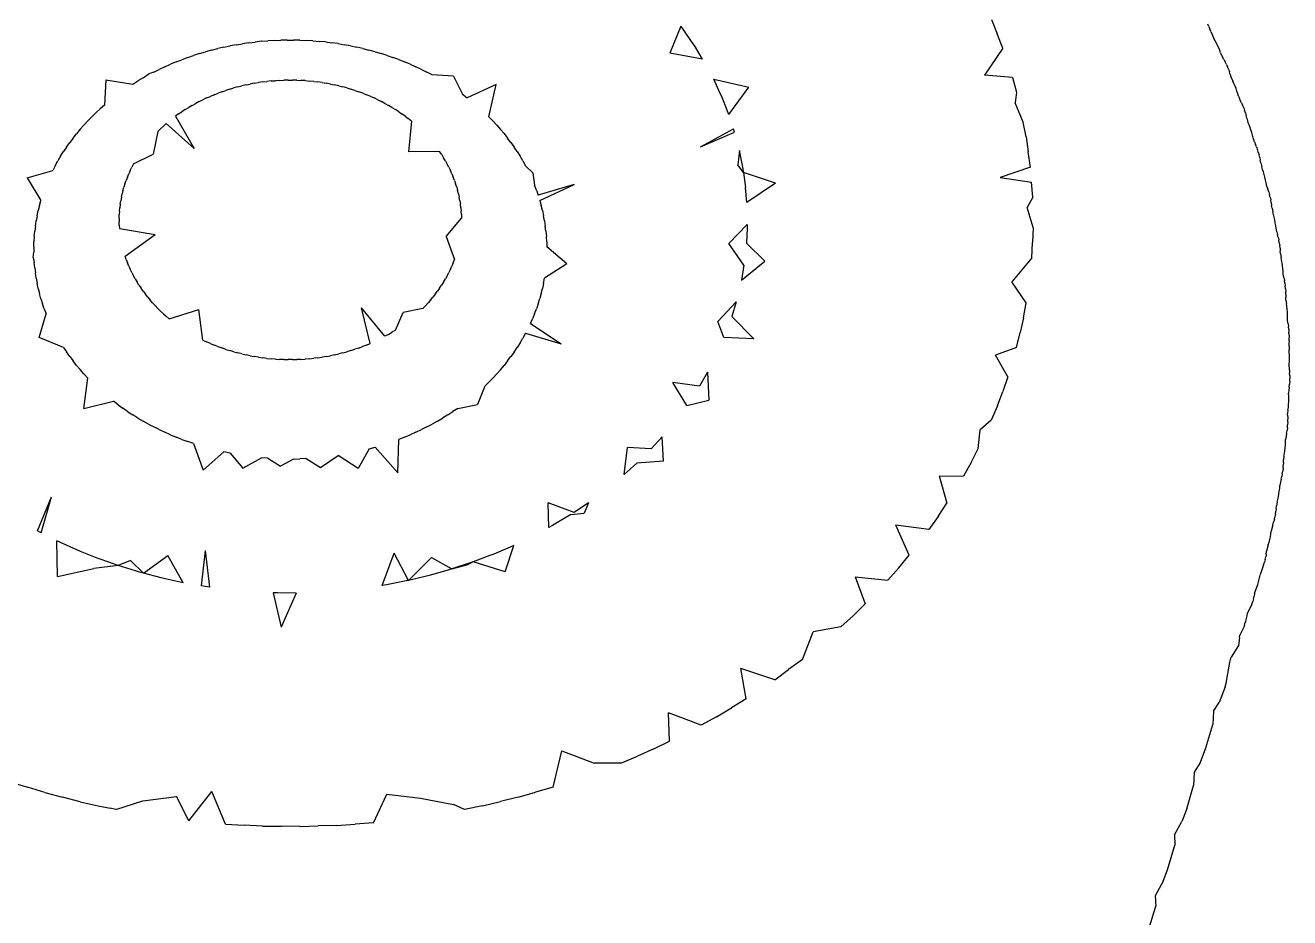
# Model space of a CAD drawing. Header units: metres. Extents: x 64 to 540, y -564 to -64.
# Drawn here: x 465.8 to 539.8, y -481.3 to -429.2 of the extents above; entities that cross this region are included whole.
import ezdxf

# ---------------------------------------------------------------- set-up
doc = ezdxf.new("R2010")
doc.units = ezdxf.units.M

msp = doc.modelspace()

# ---------------------------------------------------------------- linework, layer by layer
for p, q in [((504.174, -429.215), (503.527, -430.775)), ((504.306, -429.387), (504.174, -429.215)), ((504.836, -430.158), (504.306, -429.387)), ((522.327, -428.818), (522.659, -429.659)), ((535.034, -429.232), (534.964, -429.096)), ((535.034, -429.232), (535.094, -429.374)), ((535.154, -429.516), (535.094, -429.374)), ((478.916, -430.174), (478.549, -430.231)), ((478.916, -430.174), (479.287, -430.133)), ((479.657, -430.091), (479.287, -430.133)), ((479.657, -430.091), (480.03, -430.064)), ((480.402, -430.038), (480.03, -430.064)), ((480.402, -430.038), (480.776, -430.026)), ((481.15, -430.015), (480.776, -430.026)), ((481.15, -430.015), (481.523, -430.019)), ((481.897, -430.022), (481.523, -430.019)), ((481.897, -430.022), (482.271, -430.041)), ((482.644, -430.06), (482.271, -430.041)), ((482.644, -430.06), (483.016, -430.095)), ((483.387, -430.129), (483.016, -430.095)), ((483.387, -430.129), (483.756, -430.178)), ((484.125, -430.227), (483.756, -430.178)), ((504.958, -430.336), (504.836, -430.158)), ((522.991, -430.501), (522.659, -429.659)), ((535.154, -429.516), (535.204, -429.662)), ((535.204, -429.662), (535.325, -429.928)), ((535.404, -430.06), (535.325, -429.928)), ((535.474, -430.197), (535.404, -430.06)), ((476.031, -430.806), (475.685, -430.921)), ((476.031, -430.806), (476.384, -430.705)), ((476.737, -430.604), (476.384, -430.705)), ((476.737, -430.604), (477.096, -430.517)), ((477.454, -430.431), (477.096, -430.517)), ((477.454, -430.431), (477.818, -430.359)), ((478.181, -430.288), (477.818, -430.359)), ((478.181, -430.288), (478.549, -430.231)), ((484.125, -430.227), (484.491, -430.292)), ((484.856, -430.356), (484.491, -430.292)), ((484.856, -430.356), (485.218, -430.435)), ((485.579, -430.514), (485.218, -430.435)), ((485.579, -430.514), (485.935, -430.607)), ((486.291, -430.701), (485.935, -430.607)), ((486.291, -430.701), (486.641, -430.809)), ((486.99, -430.917), (486.641, -430.809)), ((486.99, -430.917), (487.333, -431.039)), ((505.44, -431.127), (503.527, -430.775)), ((505.44, -431.127), (504.958, -430.336)), ((522.991, -430.501), (521.92, -432.066)), ((535.545, -430.336), (535.474, -430.197)), ((535.605, -430.478), (535.545, -430.336)), ((535.667, -430.622), (535.605, -430.478)), ((535.717, -430.768), (535.667, -430.622)), ((535.717, -430.768), (535.833, -431.026)), ((473.999, -431.579), (473.678, -431.735)), ((473.999, -431.579), (474.33, -431.436)), ((474.66, -431.294), (474.33, -431.436)), ((474.66, -431.294), (474.999, -431.165)), ((475.338, -431.036), (474.999, -431.165)), ((475.338, -431.036), (475.685, -430.921)), ((487.676, -431.161), (487.333, -431.039)), ((487.676, -431.161), (488.011, -431.297)), ((488.346, -431.433), (488.011, -431.297)), ((488.346, -431.433), (488.672, -431.582)), ((488.998, -431.732), (488.672, -431.582)), ((535.914, -431.161), (535.833, -431.026)), ((535.914, -431.161), (535.985, -431.3)), ((536.057, -431.44), (535.985, -431.3)), ((536.057, -431.44), (536.118, -431.584)), ((536.179, -431.728), (536.118, -431.584)), ((470.546, -432.336), (470.469, -433.82)), ((470.546, -432.336), (472.131, -432.591)), ((472.733, -432.229), (472.432, -432.41)), ((472.733, -432.229), (473.069, -432)), ((473.356, -431.891), (473.069, -432)), ((473.356, -431.891), (473.678, -431.735)), ((480.216, -432.41), (480.465, -432.392)), ((480.713, -432.374), (480.465, -432.392)), ((480.713, -432.374), (480.962, -432.367)), ((481.212, -432.359), (480.962, -432.367)), ((481.212, -432.359), (481.461, -432.362)), ((481.711, -432.364), (481.461, -432.362)), ((481.711, -432.364), (481.96, -432.377)), ((482.209, -432.39), (481.96, -432.377)), ((482.209, -432.39), (482.457, -432.412)), ((488.998, -431.732), (489.315, -431.894)), ((489.631, -432.057), (489.315, -431.894)), ((490.874, -432.13), (489.631, -432.057)), ((490.874, -432.13), (491.401, -433.18)), ((506.467, -433.134), (506.084, -432.307)), ((506.084, -432.307), (508.142, -432.772)), ((523.552, -432.209), (521.92, -432.066)), ((523.552, -432.209), (523.78, -433.073)), ((536.179, -431.728), (536.23, -431.876)), ((536.281, -432.025), (536.23, -431.876)), ((536.281, -432.025), (536.322, -432.177)), ((536.322, -432.177), (536.427, -432.421)), ((472.131, -432.591), (472.432, -432.41)), ((476.883, -433.212), (477.109, -433.126)), ((477.335, -433.04), (477.109, -433.126)), ((477.335, -433.04), (477.566, -432.963)), ((477.797, -432.887), (477.566, -432.963)), ((477.797, -432.887), (478.032, -432.819)), ((478.268, -432.752), (478.032, -432.819)), ((478.268, -432.752), (478.507, -432.694)), ((478.747, -432.637), (478.507, -432.694)), ((478.747, -432.637), (478.989, -432.589)), ((479.232, -432.541), (478.989, -432.589)), ((479.232, -432.541), (479.477, -432.503)), ((479.722, -432.465), (479.477, -432.503)), ((479.722, -432.465), (479.969, -432.438)), ((480.216, -432.41), (479.969, -432.438)), ((482.705, -432.435), (482.457, -432.412)), ((482.705, -432.435), (482.951, -432.468)), ((483.197, -432.501), (482.951, -432.468)), ((483.197, -432.501), (483.441, -432.544)), ((483.685, -432.587), (483.441, -432.544)), ((483.685, -432.587), (483.926, -432.639)), ((484.167, -432.692), (483.926, -432.639)), ((484.167, -432.692), (484.404, -432.754)), ((484.642, -432.817), (484.404, -432.754)), ((484.642, -432.817), (484.875, -432.889)), ((485.108, -432.961), (484.875, -432.889)), ((485.108, -432.961), (485.337, -433.042)), ((485.566, -433.124), (485.337, -433.042)), ((485.566, -433.124), (485.789, -433.215)), ((493.36, -432.619), (491.672, -433.391)), ((492.947, -434.506), (493.36, -432.619)), ((506.555, -433.324), (506.467, -433.134)), ((506.963, -434.36), (508.142, -432.772)), ((523.78, -433.073), (523.713, -433.684)), ((536.5, -432.563), (536.427, -432.421)), ((536.561, -432.707), (536.5, -432.563)), ((536.623, -432.854), (536.561, -432.707)), ((536.674, -433.002), (536.623, -432.854)), ((536.726, -433.153), (536.674, -433.002)), ((470.469, -433.82), (470.218, -434.046)), ((475.597, -433.836), (475.396, -433.957)), ((475.597, -433.836), (475.805, -433.723)), ((476.012, -433.611), (475.805, -433.723)), ((476.012, -433.611), (476.227, -433.507)), ((476.441, -433.403), (476.227, -433.507)), ((476.441, -433.403), (476.662, -433.308)), ((476.883, -433.212), (476.662, -433.308)), ((486.013, -433.305), (485.789, -433.215)), ((486.013, -433.305), (486.23, -433.405)), ((486.448, -433.505), (486.23, -433.405)), ((486.448, -433.505), (486.659, -433.613)), ((486.87, -433.721), (486.659, -433.613)), ((486.87, -433.721), (487.075, -433.838)), ((487.279, -433.955), (487.075, -433.838)), ((491.401, -433.18), (491.672, -433.391)), ((506.887, -434.166), (506.555, -433.324)), ((524.182, -434.809), (523.713, -433.684)), ((536.767, -433.305), (536.726, -433.153)), ((536.767, -433.305), (536.871, -433.544)), ((536.943, -433.687), (536.871, -433.544)), ((536.943, -433.687), (537.005, -433.833)), ((537.067, -433.98), (537.005, -433.833)), ((469.493, -434.745), (469.73, -434.509)), ((469.967, -434.272), (469.73, -434.509)), ((469.967, -434.272), (470.218, -434.046)), ((474.809, -434.336), (474.624, -434.473)), ((474.624, -434.473), (475.722, -436.361)), ((474.809, -434.336), (475.002, -434.207)), ((475.195, -434.078), (475.002, -434.207)), ((475.195, -434.078), (475.396, -433.957)), ((487.279, -433.955), (487.476, -434.08)), ((487.673, -434.205), (487.476, -434.08)), ((487.673, -434.205), (487.862, -434.338)), ((488.051, -434.471), (487.862, -434.338)), ((488.051, -434.471), (488.232, -434.611)), ((488.413, -434.752), (488.232, -434.611)), ((492.947, -434.506), (493.176, -434.747)), ((506.963, -434.36), (506.887, -434.166)), ((537.067, -433.98), (537.119, -434.13)), ((537.171, -434.28), (537.119, -434.13)), ((537.171, -434.28), (537.213, -434.434)), ((537.254, -434.588), (537.213, -434.434)), ((537.254, -434.588), (537.317, -434.826)), ((469.049, -435.236), (468.842, -435.491)), ((469.049, -435.236), (469.271, -434.991)), ((469.493, -434.745), (469.271, -434.991)), ((473.751, -435.2), (473.593, -435.357)), ((473.751, -435.2), (473.919, -435.048)), ((474.086, -434.897), (473.919, -435.048)), ((474.086, -434.897), (475.722, -436.361)), ((488.413, -434.752), (488.24, -436.545)), ((493.406, -434.988), (493.176, -434.747)), ((493.406, -434.988), (493.62, -435.239)), ((493.835, -435.489), (493.62, -435.239)), ((505.307, -436.253), (507.243, -435.213)), ((507.308, -435.41), (507.243, -435.213)), ((524.357, -435.682), (524.182, -434.809)), ((537.38, -434.976), (537.317, -434.826)), ((537.442, -435.122), (537.38, -434.976)), ((537.494, -435.273), (537.442, -435.122)), ((537.547, -435.425), (537.494, -435.273)), ((468.254, -436.27), (468.445, -436.008)), ((468.636, -435.745), (468.445, -436.008)), ((468.636, -435.745), (468.842, -435.491)), ((473.593, -435.357), (473.311, -436.683)), ((493.835, -435.489), (494.033, -435.747)), ((494.232, -436.006), (494.033, -435.747)), ((494.232, -436.006), (494.415, -436.272)), ((505.307, -436.253), (507.308, -435.41)), ((524.357, -435.682), (524.478, -436.56)), ((537.588, -435.579), (537.547, -435.425)), ((537.63, -435.735), (537.588, -435.579)), ((537.691, -435.966), (537.63, -435.735)), ((537.691, -435.966), (537.754, -436.115)), ((467.904, -436.81), (467.746, -437.087)), ((467.904, -436.81), (468.079, -436.54)), ((468.254, -436.27), (468.079, -436.54)), ((472.164, -437.262), (473.311, -436.683)), ((490.062, -436.534), (488.24, -436.545)), ((490.184, -436.711), (490.062, -436.534)), ((490.184, -436.711), (490.295, -436.894)), ((494.598, -436.538), (494.415, -436.272)), ((494.598, -436.538), (494.765, -436.812)), ((494.931, -437.085), (494.765, -436.812)), ((507.588, -436.474), (507.506, -437.32)), ((507.763, -437.346), (507.588, -436.474)), ((524.599, -437.439), (524.478, -436.56)), ((537.817, -436.265), (537.754, -436.115)), ((537.817, -436.265), (537.87, -436.417)), ((537.922, -436.57), (537.87, -436.417)), ((537.922, -436.57), (537.964, -436.725)), ((538.006, -436.881), (537.964, -436.725)), ((467.588, -437.364), (467.447, -437.646)), ((467.588, -437.364), (467.746, -437.087)), ((471.976, -437.639), (472.07, -437.45)), ((472.164, -437.262), (472.07, -437.45)), ((490.406, -437.076), (490.295, -436.894)), ((490.406, -437.076), (490.506, -437.263)), ((490.606, -437.45), (490.506, -437.263)), ((490.606, -437.45), (490.694, -437.64)), ((494.931, -437.085), (495.081, -437.365)), ((495.52, -437.775), (495.081, -437.365)), ((507.831, -437.75), (507.506, -437.32)), ((507.803, -437.547), (507.763, -437.346)), ((507.831, -437.75), (507.803, -437.547)), ((524.599, -437.439), (522.823, -438.044)), ((538.006, -436.881), (538.038, -437.04)), ((538.069, -437.198), (538.038, -437.04)), ((538.069, -437.198), (538.122, -437.421)), ((538.175, -437.576), (538.122, -437.421)), ((465.958, -438.076), (467.447, -437.646)), ((465.958, -438.076), (466.76, -439.388)), ((471.67, -438.414), (471.741, -438.219)), ((471.811, -438.024), (471.741, -438.219)), ((471.811, -438.024), (471.894, -437.831)), ((471.976, -437.639), (471.894, -437.831)), ((490.782, -437.831), (490.694, -437.64)), ((490.782, -437.831), (490.859, -438.024)), ((490.935, -438.218), (490.859, -438.024)), ((490.935, -438.218), (491, -438.415)), ((495.52, -437.775), (495.609, -438.507)), ((507.831, -437.75), (507.952, -438.628)), ((509.704, -438.386), (507.831, -437.75)), ((522.823, -438.044), (524.667, -438.321)), ((538.228, -437.728), (538.175, -437.576)), ((538.27, -437.884), (538.228, -437.728)), ((538.312, -438.041), (538.27, -437.884)), ((538.344, -438.201), (538.312, -438.041)), ((538.375, -438.36), (538.344, -438.201)), ((471.461, -439.211), (471.507, -439.011)), ((471.553, -438.811), (471.507, -439.011)), ((471.553, -438.811), (471.612, -438.613)), ((471.67, -438.414), (471.612, -438.613)), ((491.064, -438.612), (491, -438.415)), ((491.064, -438.612), (491.117, -438.811)), ((491.169, -439.01), (491.117, -438.811)), ((491.169, -439.01), (491.21, -439.211)), ((495.724, -438.797), (495.609, -438.507)), ((495.724, -438.797), (495.821, -439.092)), ((497.934, -438.465), (495.821, -439.092)), ((495.918, -439.387), (497.934, -438.465)), ((508.02, -439.51), (507.952, -438.628)), ((509.704, -438.386), (508.02, -439.51)), ((524.734, -439.203), (524.667, -438.321)), ((538.427, -438.577), (538.375, -438.36)), ((538.427, -438.577), (538.48, -438.732)), ((538.533, -438.886), (538.48, -438.732)), ((538.533, -438.886), (538.575, -439.044)), ((538.618, -439.201), (538.575, -439.044)), ((466.672, -439.685), (466.603, -439.985)), ((466.672, -439.685), (466.76, -439.388)), ((471.392, -439.614), (471.371, -439.817)), ((471.392, -439.614), (471.426, -439.413)), ((471.461, -439.211), (471.426, -439.413)), ((491.25, -439.412), (491.21, -439.211)), ((491.25, -439.412), (491.278, -439.615)), ((491.306, -439.817), (491.278, -439.615)), ((495.918, -439.387), (495.996, -439.686)), ((496.075, -439.984), (495.996, -439.686)), ((524.734, -439.203), (524.409, -439.799)), ((538.618, -439.201), (538.65, -439.361)), ((538.681, -439.521), (538.65, -439.361)), ((538.681, -439.521), (538.702, -439.683)), ((538.723, -439.845), (538.702, -439.683)), ((466.533, -440.285), (466.482, -440.588)), ((466.533, -440.285), (466.603, -439.985)), ((471.33, -440.427), (471.34, -440.224)), ((471.33, -440.427), (471.333, -440.631)), ((471.349, -440.02), (471.34, -440.224)), ((471.349, -440.02), (471.371, -439.817)), ((490.446, -441.506), (491.34, -440.427)), ((491.306, -439.817), (491.321, -440.02)), ((491.337, -440.224), (491.321, -440.02)), ((491.337, -440.224), (491.34, -440.427)), ((496.075, -439.984), (496.135, -440.286)), ((496.196, -440.587), (496.135, -440.286)), ((524.761, -440.971), (524.409, -439.799)), ((538.723, -439.845), (538.767, -440.056)), ((538.81, -440.213), (538.767, -440.056)), ((538.852, -440.372), (538.81, -440.213)), ((538.884, -440.532), (538.852, -440.372)), ((466.366, -441.498), (466.398, -441.194)), ((466.431, -440.89), (466.398, -441.194)), ((466.431, -440.89), (466.482, -440.588)), ((471.336, -440.835), (471.333, -440.631)), ((471.336, -440.835), (471.352, -441.038)), ((471.352, -441.038), (473.44, -441.381)), ((496.196, -440.587), (496.238, -440.89)), ((496.279, -441.194), (496.238, -440.89)), ((496.279, -441.194), (496.303, -441.499)), ((508.052, -440.801), (506.968, -441.915)), ((508.043, -441.005), (508.002, -441.888)), ((508.052, -440.801), (508.043, -441.005)), ((524.761, -440.971), (524.721, -441.855)), ((538.916, -440.693), (538.884, -440.532)), ((538.937, -440.856), (538.916, -440.693)), ((538.958, -441.019), (538.937, -440.856)), ((539.001, -441.225), (538.958, -441.019)), ((539.001, -441.225), (539.044, -441.384)), ((466.338, -442.109), (466.352, -441.803)), ((466.366, -441.498), (466.352, -441.803)), ((471.673, -442.643), (473.44, -441.381)), ((490.446, -441.506), (490.932, -442.839)), ((496.326, -441.803), (496.303, -441.499)), ((496.326, -441.803), (496.331, -442.109)), ((507.852, -443.174), (506.968, -441.915)), ((508.002, -441.888), (509.068, -442.934)), ((524.68, -442.738), (524.721, -441.855)), ((539.087, -441.544), (539.044, -441.384)), ((539.087, -441.544), (539.119, -441.705)), ((539.151, -441.866), (539.119, -441.705)), ((539.151, -441.866), (539.172, -442.029)), ((466.311, -442.736), (466.342, -442.414)), ((466.311, -442.736), (466.37, -443.024)), ((466.338, -442.109), (466.342, -442.414)), ((471.738, -442.84), (471.673, -442.643)), ((497.5, -443.1), (496.331, -442.109)), ((524.68, -442.738), (523.519, -444.159)), ((539.193, -442.192), (539.172, -442.029)), ((539.193, -442.192), (539.203, -442.356)), ((539.214, -442.521), (539.203, -442.356)), ((539.214, -442.521), (539.25, -442.723)), ((539.282, -442.884), (539.25, -442.723)), ((466.394, -443.329), (466.37, -443.024)), ((466.394, -443.329), (466.436, -443.632)), ((471.738, -442.84), (471.814, -443.034)), ((471.891, -443.228), (471.814, -443.034)), ((471.891, -443.228), (471.979, -443.418)), ((472.067, -443.609), (471.979, -443.418)), ((490.697, -443.419), (490.603, -443.608)), ((490.697, -443.419), (490.779, -443.227)), ((490.862, -443.035), (490.779, -443.227)), ((490.862, -443.035), (490.932, -442.839)), ((497.5, -443.1), (496.191, -443.935)), ((507.704, -444.049), (509.068, -442.934)), ((507.852, -443.174), (507.704, -444.049)), ((539.314, -443.046), (539.282, -442.884)), ((539.335, -443.21), (539.314, -443.046)), ((539.356, -443.373), (539.335, -443.21)), ((539.366, -443.538), (539.356, -443.373)), ((466.477, -443.936), (466.436, -443.632)), ((466.477, -443.936), (466.538, -444.237)), ((472.067, -443.609), (472.167, -443.796)), ((472.267, -443.982), (472.167, -443.796)), ((472.267, -443.982), (472.378, -444.165)), ((472.489, -444.347), (472.378, -444.165)), ((490.298, -444.166), (490.181, -444.346)), ((490.298, -444.166), (490.403, -443.981)), ((490.509, -443.797), (490.403, -443.981)), ((490.509, -443.797), (490.603, -443.608)), ((496.14, -444.238), (496.191, -443.935)), ((524.343, -445.375), (523.519, -444.159)), ((539.377, -443.703), (539.366, -443.538)), ((539.412, -443.902), (539.377, -443.703)), ((539.412, -443.902), (539.444, -444.065)), ((539.477, -444.227), (539.444, -444.065)), ((466.598, -444.538), (466.538, -444.237)), ((466.598, -444.538), (466.677, -444.837)), ((466.755, -445.135), (466.677, -444.837)), ((472.489, -444.347), (472.611, -444.525)), ((472.733, -444.703), (472.611, -444.525)), ((472.733, -444.703), (472.866, -444.875)), ((472.999, -445.048), (472.866, -444.875)), ((489.81, -444.876), (489.672, -445.046)), ((489.81, -444.876), (489.937, -444.701)), ((490.065, -444.526), (489.937, -444.701)), ((490.065, -444.526), (490.181, -444.346)), ((496.001, -444.838), (495.913, -445.134)), ((496.001, -444.838), (496.07, -444.538)), ((496.14, -444.238), (496.07, -444.538)), ((539.477, -444.227), (539.498, -444.391)), ((539.519, -444.555), (539.498, -444.391)), ((539.519, -444.555), (539.53, -444.72)), ((539.54, -444.885), (539.53, -444.72)), ((539.54, -444.885), (539.539, -445.051)), ((466.755, -445.135), (466.852, -445.43)), ((466.949, -445.725), (466.852, -445.43)), ((472.999, -445.048), (473.142, -445.214)), ((473.285, -445.381), (473.142, -445.214)), ((473.285, -445.381), (473.438, -445.542)), ((473.591, -445.703), (473.438, -445.542)), ((486.011, -447.751), (485.507, -445.661)), ((486.869, -447.335), (485.507, -445.661)), ((489.08, -445.701), (487.926, -445.934)), ((489.238, -445.544), (489.08, -445.701)), ((489.238, -445.544), (489.386, -445.38)), ((489.534, -445.216), (489.386, -445.38)), ((489.534, -445.216), (489.672, -445.046)), ((495.825, -445.431), (495.72, -445.724)), ((495.825, -445.431), (495.913, -445.134)), ((507.398, -445.316), (506.333, -446.463)), ((507.398, -445.316), (507.144, -446.175)), ((524.195, -446.251), (524.343, -445.375)), ((539.539, -445.216), (539.539, -445.051)), ((539.539, -445.216), (539.567, -445.413)), ((539.589, -445.577), (539.567, -445.413)), ((539.61, -445.741), (539.589, -445.577)), ((466.664, -447.395), (467.064, -446.016)), ((466.949, -445.725), (467.064, -446.016)), ((473.591, -445.703), (473.754, -445.857)), ((473.917, -446.012), (473.754, -445.857)), ((473.917, -446.012), (474.088, -446.159)), ((474.26, -446.307), (474.088, -446.159)), ((474.26, -446.307), (475.979, -445.758)), ((476.225, -447.554), (475.979, -445.758)), ((487.478, -446.981), (487.926, -445.934)), ((495.367, -446.593), (495.49, -446.305)), ((495.614, -446.017), (495.49, -446.305)), ((495.614, -446.017), (495.72, -445.724)), ((508.432, -447.482), (507.144, -446.175)), ((524.195, -446.251), (523.994, -447.119)), ((539.62, -445.906), (539.61, -445.741)), ((539.631, -446.072), (539.62, -445.906)), ((539.629, -446.403), (539.63, -446.238)), ((539.658, -446.598), (539.629, -446.403)), ((539.63, -446.238), (539.631, -446.072)), ((487.076, -447.222), (487.277, -447.101)), ((487.478, -446.981), (487.277, -447.101)), ((495.085, -447.159), (494.927, -447.436)), ((495.085, -447.159), (497.175, -447.766)), ((495.367, -446.593), (497.175, -447.766)), ((506.685, -447.411), (506.333, -446.463)), ((523.793, -447.988), (523.994, -447.119)), ((539.658, -446.598), (539.679, -446.763)), ((539.701, -446.928), (539.679, -446.763)), ((539.701, -446.928), (539.711, -447.093)), ((539.721, -447.259), (539.711, -447.093)), ((468.075, -447.984), (466.664, -447.395)), ((476.225, -447.554), (476.443, -447.654)), ((476.661, -447.753), (476.443, -447.654)), ((476.661, -447.753), (476.884, -447.844)), ((477.107, -447.935), (476.884, -447.844)), ((485.791, -447.846), (485.564, -447.932)), ((485.791, -447.846), (486.011, -447.751)), ((487.076, -447.222), (486.869, -447.335)), ((494.769, -447.712), (494.594, -447.982)), ((494.769, -447.712), (494.927, -447.436)), ((508.432, -447.482), (506.685, -447.411)), ((539.72, -447.59), (539.709, -447.756)), ((539.709, -447.756), (539.719, -448.117)), ((539.72, -447.59), (539.721, -447.425)), ((539.721, -447.259), (539.721, -447.425)), ((468.075, -447.984), (468.258, -448.25)), ((468.441, -448.517), (468.258, -448.25)), ((468.441, -448.517), (468.64, -448.775)), ((477.107, -447.935), (477.336, -448.016)), ((477.565, -448.097), (477.336, -448.016)), ((477.565, -448.097), (477.798, -448.17)), ((478.031, -448.242), (477.798, -448.17)), ((478.031, -448.242), (478.269, -448.304)), ((478.506, -448.367), (478.269, -448.304)), ((478.506, -448.367), (478.747, -448.419)), ((478.988, -448.472), (478.747, -448.419)), ((478.988, -448.472), (479.232, -448.515)), ((479.476, -448.558), (479.232, -448.515)), ((479.476, -448.558), (479.722, -448.591)), ((479.969, -448.623), (479.722, -448.591)), ((479.969, -448.623), (480.216, -448.646)), ((480.464, -448.669), (480.216, -448.646)), ((482.457, -448.649), (482.208, -448.666)), ((482.457, -448.649), (482.704, -448.621)), ((482.951, -448.593), (482.704, -448.621)), ((482.951, -448.593), (483.196, -448.555)), ((483.442, -448.517), (483.196, -448.555)), ((483.442, -448.517), (483.684, -448.47)), ((483.927, -448.422), (483.684, -448.47)), ((483.927, -448.422), (484.166, -448.364)), ((484.405, -448.306), (484.166, -448.364)), ((484.405, -448.306), (484.641, -448.239)), ((484.876, -448.172), (484.641, -448.239)), ((484.876, -448.172), (485.107, -448.095)), ((485.338, -448.018), (485.107, -448.095)), ((485.338, -448.018), (485.564, -447.932)), ((494.037, -448.777), (494.228, -448.515)), ((494.419, -448.252), (494.228, -448.515)), ((494.419, -448.252), (494.594, -447.982)), ((523.793, -447.988), (522.561, -448.444)), ((523.285, -449.707), (522.561, -448.444)), ((539.729, -448.282), (539.719, -448.117)), ((539.74, -448.448), (539.729, -448.282)), ((539.738, -448.78), (539.739, -448.614)), ((539.739, -448.614), (539.74, -448.448)), ((468.839, -449.034), (468.64, -448.775)), ((468.839, -449.034), (469.053, -449.284)), ((469.268, -449.534), (469.053, -449.284)), ((480.464, -448.669), (480.713, -448.682)), ((480.962, -448.694), (480.713, -448.682)), ((480.962, -448.694), (481.212, -448.697)), ((481.461, -448.699), (481.212, -448.697)), ((481.461, -448.699), (481.711, -448.692)), ((481.96, -448.684), (481.711, -448.692)), ((481.96, -448.684), (482.208, -448.666)), ((493.624, -449.286), (493.402, -449.532)), ((493.624, -449.286), (493.831, -449.032)), ((494.037, -448.777), (493.831, -449.032)), ((539.727, -448.945), (539.738, -448.78)), ((539.737, -449.305), (539.727, -448.945)), ((539.737, -449.305), (539.747, -449.471)), ((469.265, -451.562), (469.497, -449.775)), ((469.268, -449.534), (469.497, -449.775)), ((492.706, -450.25), (492.943, -450.014)), ((493.18, -449.778), (492.943, -450.014)), ((493.18, -449.778), (493.402, -449.532)), ((505.262, -450.239), (503.695, -450.04)), ((504.512, -451.375), (503.695, -450.04)), ((505.719, -449.437), (505.262, -450.239)), ((505.719, -449.437), (505.795, -451.059)), ((523.285, -449.707), (522.978, -450.555)), ((539.733, -450.3), (539.745, -450.134)), ((539.756, -449.969), (539.745, -450.134)), ((539.758, -449.637), (539.747, -449.471)), ((539.756, -449.969), (539.757, -449.803)), ((539.758, -449.637), (539.757, -449.803)), ((492.706, -450.25), (492.281, -451.328)), ((522.672, -451.403), (522.978, -450.555)), ((539.711, -450.465), (539.693, -450.659)), ((539.703, -450.826), (539.693, -450.659)), ((539.703, -450.991), (539.703, -450.826)), ((539.733, -450.3), (539.711, -450.465)), ((469.265, -451.562), (471.001, -451.132)), ((471.272, -451.343), (471.001, -451.132)), ((471.272, -451.343), (471.555, -451.542)), ((471.839, -451.741), (471.555, -451.542)), ((491.121, -451.545), (490.831, -451.738)), ((491.121, -451.545), (492.281, -451.328)), ((504.512, -451.375), (505.795, -451.059)), ((522.672, -451.403), (522.315, -452.237)), ((539.656, -451.653), (539.679, -451.488)), ((539.679, -451.488), (539.69, -451.323)), ((539.69, -451.323), (539.702, -451.157)), ((539.702, -451.157), (539.703, -450.991)), ((471.839, -451.741), (472.134, -451.928)), ((472.429, -452.116), (472.134, -451.928)), ((472.429, -452.116), (472.736, -452.291)), ((473.042, -452.466), (472.736, -452.291)), ((489.94, -452.294), (489.629, -452.463)), ((489.94, -452.294), (490.241, -452.113)), ((490.542, -451.931), (490.241, -452.113)), ((490.542, -451.931), (490.831, -451.738)), ((522.315, -452.237), (521.671, -452.804)), ((539.648, -452.346), (539.636, -452.511)), ((539.656, -451.653), (539.638, -451.848)), ((539.649, -452.014), (539.638, -451.848)), ((539.649, -452.014), (539.648, -452.18)), ((539.648, -452.346), (539.648, -452.18)), ((473.042, -452.466), (473.359, -452.628)), ((473.675, -452.791), (473.359, -452.628)), ((473.675, -452.791), (474.001, -452.94)), ((474.328, -453.09), (474.001, -452.94)), ((474.328, -453.09), (474.662, -453.225)), ((488.013, -453.229), (488.343, -453.086)), ((488.674, -452.943), (488.343, -453.086)), ((488.674, -452.943), (488.996, -452.788)), ((489.317, -452.632), (488.996, -452.788)), ((489.317, -452.632), (489.629, -452.463)), ((521.549, -453.89), (521.671, -452.804)), ((539.579, -453.004), (539.546, -453.167)), ((539.579, -453.004), (539.602, -452.84)), ((539.624, -452.676), (539.602, -452.84)), ((539.624, -452.676), (539.636, -452.511)), ((474.997, -453.361), (474.662, -453.225)), ((474.997, -453.361), (475.34, -453.483)), ((475.683, -453.606), (475.34, -453.483)), ((475.683, -453.606), (476.237, -455.155)), ((485.936, -453.919), (486.289, -453.818)), ((487.612, -455.323), (486.289, -453.818)), ((487.612, -455.323), (487.674, -453.358)), ((488.013, -453.229), (487.674, -453.358)), ((503.074, -453.206), (502.431, -453.917)), ((503.158, -454.636), (503.074, -453.206)), ((539.497, -453.86), (539.509, -453.695)), ((539.509, -453.695), (539.521, -453.53)), ((539.546, -453.167), (539.521, -453.365)), ((539.521, -453.53), (539.521, -453.365)), ((476.237, -455.155), (477.455, -454.088)), ((477.817, -454.167), (477.455, -454.088)), ((477.817, -454.167), (478.56, -455.037)), ((478.56, -455.037), (479.658, -454.428)), ((480.029, -454.462), (479.658, -454.428)), ((480.029, -454.462), (480.769, -454.924)), ((481.524, -454.508), (480.769, -454.924)), ((481.524, -454.508), (481.897, -454.496)), ((482.271, -454.485), (481.897, -454.496)), ((482.271, -454.485), (483.095, -454.995)), ((483.095, -454.995), (484.124, -454.292)), ((485.306, -455.063), (484.124, -454.292)), ((485.936, -453.919), (485.306, -455.063)), ((500.861, -455.414), (501.048, -453.832)), ((502.431, -453.917), (501.048, -453.832)), ((521.141, -454.709), (521.549, -453.89)), ((539.419, -454.349), (539.394, -454.549)), ((539.394, -454.715), (539.394, -454.549)), ((539.419, -454.349), (539.452, -454.188)), ((539.452, -454.188), (539.475, -454.023)), ((539.475, -454.023), (539.497, -453.86)), ((501.588, -454.759), (500.861, -455.414)), ((503.158, -454.636), (501.588, -454.759)), ((521.141, -454.709), (520.683, -455.51)), ((539.326, -455.371), (539.348, -455.208)), ((539.371, -455.045), (539.348, -455.208)), ((539.371, -455.045), (539.382, -454.88)), ((539.394, -454.715), (539.382, -454.88)), ((519.262, -455.484), (520.683, -455.51)), ((519.262, -455.484), (519.72, -457.093)), ((539.215, -455.854), (539.183, -456.058)), ((539.259, -455.694), (539.215, -455.854)), ((539.259, -455.694), (539.292, -455.533)), ((539.326, -455.371), (539.292, -455.533)), ((466.562, -458.705), (467.369, -456.713)), ((466.774, -458.814), (467.369, -456.713)), ((539.06, -456.87), (539.093, -456.709)), ((539.093, -456.709), (539.127, -456.548)), ((539.127, -456.548), (539.149, -456.384)), ((539.149, -456.384), (539.171, -456.222)), ((539.171, -456.222), (539.183, -456.058)), ((497.926, -457.624), (496.416, -457.067)), ((496.453, -458.512), (496.416, -457.067)), ((498.764, -457.064), (497.926, -457.624)), ((498.764, -457.064), (498.505, -457.664)), ((519.214, -457.874), (519.72, -457.093)), ((538.972, -457.4), (538.95, -457.562)), ((538.972, -457.4), (538.984, -457.236)), ((539.016, -457.028), (538.984, -457.236)), ((539.016, -457.028), (539.06, -456.87)), ((497.733, -457.753), (496.862, -458.278)), ((497.733, -457.753), (498.505, -457.664)), ((519.214, -457.874), (518.661, -458.635)), ((538.774, -458.361), (538.818, -458.203)), ((538.862, -458.045), (538.818, -458.203)), ((538.862, -458.045), (538.895, -457.885)), ((538.928, -457.724), (538.895, -457.885)), ((538.928, -457.724), (538.95, -457.562)), ((466.774, -458.814), (466.562, -458.705)), ((496.661, -458.399), (496.453, -458.512)), ((496.862, -458.278), (496.661, -458.399)), ((517.509, -460.131), (516.734, -458.365)), ((518.661, -458.635), (516.734, -458.365)), ((538.625, -459.051), (538.657, -458.892)), ((538.657, -458.892), (538.679, -458.73)), ((538.774, -458.361), (538.679, -458.73)), ((467.908, -459.384), (467.69, -459.284)), ((467.722, -461.372), (467.69, -459.284)), ((468.852, -459.816), (467.908, -459.384)), ((494.185, -459.651), (493.228, -460.064)), ((493.894, -461.106), (494.406, -459.556)), ((494.406, -459.556), (494.185, -459.651)), ((538.504, -459.525), (538.409, -459.897)), ((538.504, -459.525), (538.548, -459.369)), ((538.548, -459.369), (538.591, -459.211)), ((538.591, -459.211), (538.625, -459.051)), ((469.076, -459.907), (468.852, -459.816)), ((470.045, -460.3), (469.076, -459.907)), ((470.274, -460.382), (470.045, -460.3)), ((471.266, -460.735), (470.274, -460.382)), ((471.997, -460.437), (471.266, -460.735)), ((471.997, -460.437), (472.75, -461.182)), ((472.75, -461.182), (474.181, -460.145)), ((475.067, -461.735), (474.181, -460.145)), ((476.365, -459.854), (476.126, -461.921)), ((476.365, -459.854), (476.616, -461.997)), ((486.711, -461.894), (487.399, -460.011)), ((488.252, -461.601), (487.399, -460.011)), ((489.591, -460.258), (488.252, -461.601)), ((489.591, -460.258), (490.787, -460.934)), ((493.002, -460.15), (492.021, -460.524)), ((493.228, -460.064), (493.002, -460.15)), ((516.911, -460.868), (517.509, -460.131)), ((538.321, -460.377), (538.278, -460.533)), ((538.321, -460.377), (538.354, -460.218)), ((538.387, -460.059), (538.354, -460.218)), ((538.387, -460.059), (538.409, -459.897)), ((467.722, -461.372), (469.859, -460.904)), ((471.266, -460.735), (469.859, -460.904)), ((472.279, -461.048), (471.266, -460.735)), ((472.512, -461.12), (472.279, -461.048)), ((472.75, -461.182), (472.512, -461.12)), ((473.78, -461.453), (472.75, -461.182)), ((490.551, -461.001), (489.529, -461.293)), ((490.787, -460.934), (490.551, -461.001)), ((491.79, -460.601), (490.787, -460.934)), ((490.787, -460.934), (491.742, -460.682)), ((492.021, -460.524), (491.742, -460.682)), ((492.021, -460.524), (491.79, -460.601)), ((493.894, -461.106), (492.021, -460.524)), ((516.911, -460.868), (516.268, -461.579)), ((538.013, -461.373), (538.045, -461.214)), ((538.234, -460.689), (538.045, -461.214)), ((538.234, -460.689), (538.278, -460.533)), ((474.021, -461.506), (473.78, -461.453)), ((475.067, -461.735), (474.021, -461.506)), ((476.369, -461.964), (476.126, -461.921)), ((486.957, -461.856), (486.711, -461.894)), ((488.009, -461.649), (486.957, -461.856)), ((488.252, -461.601), (488.009, -461.649)), ((489.29, -461.351), (488.252, -461.601)), ((489.529, -461.293), (489.29, -461.351)), ((514.358, -461.385), (516.268, -461.579)), ((514.358, -461.385), (514.939, -462.974)), ((537.704, -462.368), (537.894, -461.841)), ((537.894, -461.841), (537.937, -461.686)), ((537.937, -461.686), (537.98, -461.53)), ((537.98, -461.53), (538.013, -461.373)), ((476.616, -461.997), (476.369, -461.964)), ((480.338, -462.329), (480.797, -464.333)), ((480.587, -462.331), (480.338, -462.329)), ((481.67, -462.342), (480.587, -462.331)), ((481.67, -462.342), (480.797, -464.333)), ((537.639, -462.684), (537.596, -462.838)), ((537.639, -462.684), (537.672, -462.526)), ((537.704, -462.368), (537.672, -462.526)), ((514.254, -463.659), (514.939, -462.974)), ((537.553, -462.992), (537.293, -463.508)), ((537.553, -462.992), (537.596, -462.838)), ((514.254, -463.659), (513.527, -464.314)), ((537.11, -464.257), (537.143, -464.129)), ((537.143, -464.129), (537.185, -463.976)), ((537.185, -463.976), (537.228, -463.822)), ((537.228, -463.822), (537.261, -463.664)), ((537.261, -463.664), (537.293, -463.508)), ((511.27, -466.22), (511.904, -464.602)), ((513.527, -464.314), (511.904, -464.602)), ((536.817, -464.96), (536.849, -464.803)), ((537.11, -464.257), (536.849, -464.803)), ((536.77, -465.409), (536.337, -466.08)), ((536.817, -464.96), (536.77, -465.409)), ((511.27, -466.22), (510.467, -466.813)), ((536.048, -467.606), (536.253, -466.383)), ((536.253, -466.383), (536.295, -466.232)), ((536.295, -466.232), (536.337, -466.08)), ((509.664, -467.406), (507.669, -466.746)), ((507.988, -468.526), (507.669, -466.746)), ((509.664, -467.406), (510.467, -466.813)), ((535.986, -467.825), (535.638, -468.743)), ((535.986, -467.825), (536.048, -467.606)), ((507.988, -468.526), (507.117, -469.051)), ((505.344, -470.064), (503.449, -469.345)), ((503.511, -471.005), (503.449, -469.345)), ((506.246, -469.575), (507.117, -469.051)), ((535.293, -469.24), (535.265, -470.023)), ((535.293, -469.24), (535.638, -468.743)), ((506.246, -469.575), (505.344, -470.064)), ((534.862, -471.393), (535.265, -470.023)), ((496.697, -473.696), (497.205, -471.57)), ((497.205, -471.57), (499.107, -472.294)), ((502.58, -471.456), (501.623, -471.869)), ((502.58, -471.456), (503.511, -471.005)), ((534.543, -472.22), (534.862, -471.393)), ((500.665, -472.282), (499.107, -472.294)), ((500.665, -472.282), (501.623, -471.869)), ((534.543, -472.22), (534.168, -472.808)), ((534.168, -472.808), (534.14, -473.59)), ((464.968, -473.373), (465.981, -473.686)), ((466.993, -473.998), (465.981, -473.686)), ((496.697, -473.696), (495.675, -473.988)), ((533.737, -474.961), (534.14, -473.59)), ((466.993, -473.998), (468.024, -474.269)), ((469.054, -474.54), (468.024, -474.269)), ((471.146, -474.998), (472.723, -474.487)), ((472.723, -474.487), (474.681, -474.226)), ((475.4, -475.655), (474.681, -474.226)), ((475.4, -475.655), (476.752, -473.949)), ((477.552, -475.853), (476.752, -473.949)), ((486.199, -475.765), (486.984, -474.1)), ((486.984, -474.1), (488.95, -474.322)), ((488.95, -474.322), (490.878, -474.702)), ((494.653, -474.28), (493.615, -474.53)), ((494.653, -474.28), (495.675, -473.988)), ((469.054, -474.54), (470.1, -474.769)), ((470.1, -474.769), (470.806, -474.906)), ((471.146, -474.998), (470.806, -474.906)), ((491.524, -474.987), (490.878, -474.702)), ((492.577, -474.78), (491.524, -474.987)), ((492.577, -474.78), (493.615, -474.53)), ((533.737, -474.961), (533.449, -475.698)), ((477.552, -475.853), (478.632, -475.908)), ((479.713, -475.963), (478.632, -475.908)), ((479.713, -475.963), (480.795, -475.974)), ((481.878, -475.985), (480.795, -475.974)), ((481.878, -475.985), (482.96, -475.952)), ((484.042, -475.919), (482.96, -475.952)), ((484.042, -475.919), (485.12, -475.842)), ((486.199, -475.765), (485.12, -475.842)), ((533.026, -476.468), (533.449, -475.698)), ((533.026, -476.468), (533.046, -477.068)), ((532.613, -478.529), (533.046, -477.068)), ((532.354, -479.175), (532.613, -478.529)), ((532.354, -479.175), (531.901, -480.036)), ((531.901, -480.036), (531.922, -480.636)), ((531.489, -482.097), (531.922, -480.636))]:
    msp.add_line(p, q)

doc.saveas('drawing.dxf')
